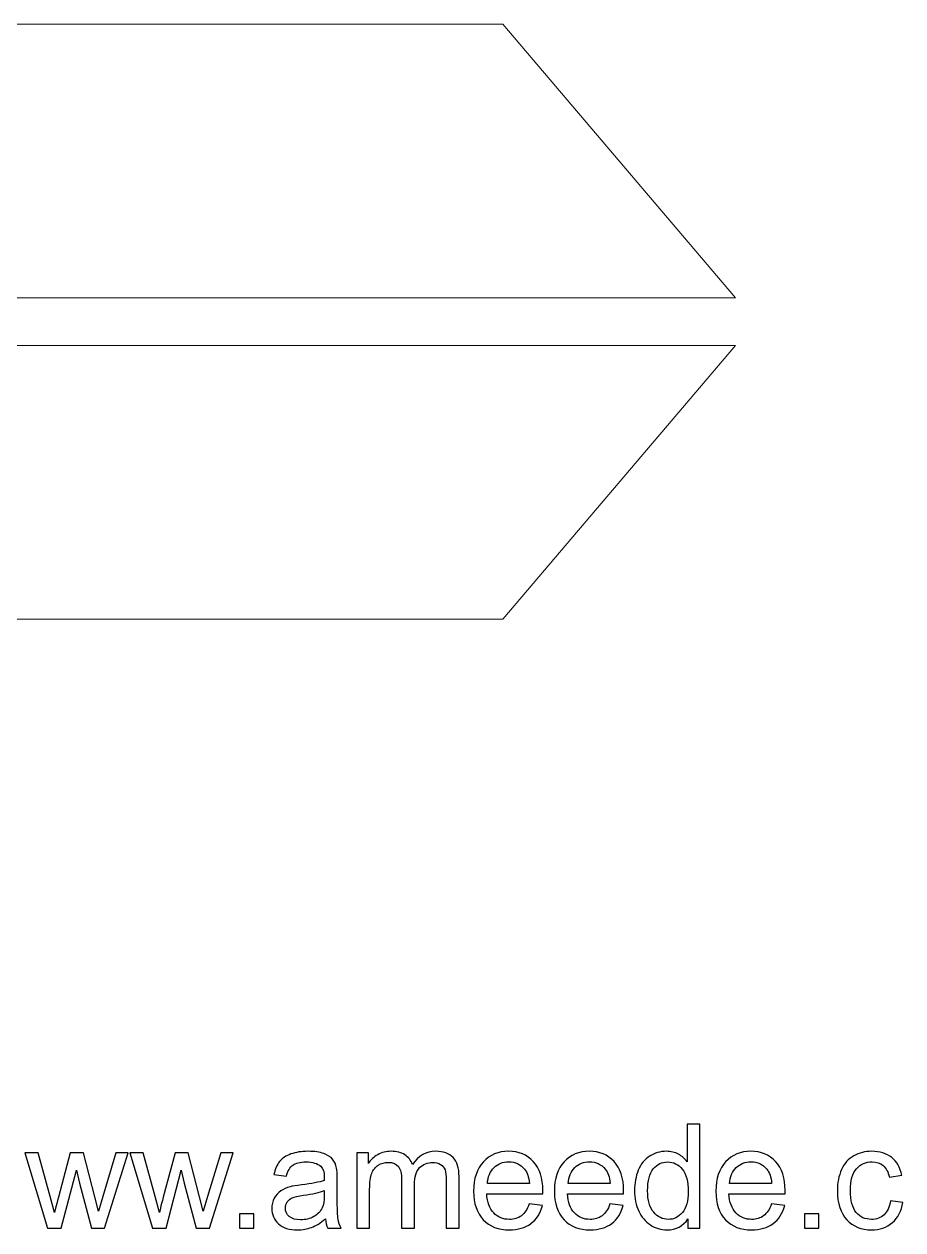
# Model space of a CAD drawing. Header units: millimetres. Extents: x 195 to 1381, y -259 to 708.
# Drawn here: x 940.2 to 1106.9, y -258.9 to -30.2 of the extents above; entities that cross this region are included whole.
import ezdxf

# ---------------------------------------------------------------- set-up
doc = ezdxf.new("R2010")
doc.units = ezdxf.units.MM
doc.header["$MEASUREMENT"] = 0
doc.layers.add('Layer 1', color=7, linetype='Continuous')

msp = doc.modelspace()

# ---------------------------------------------------------------- linework, layer by layer
at = {"layer": 'Layer 1', "lineweight": 15}
for points in [[(943.8799, -82.1458), (943.8799, -82.1458), (812.6298, -82.1458), (812.6298, -82.1458), (812.6298, -82.1458), (812.6298, -82.1458), (856.7671, -30.2321), (856.7671, -30.2321), (856.7671, -30.2321), (856.7671, -30.2321), (1030.9924, -30.2321), (1030.9924, -30.2321), (1030.9924, -30.2321), (1030.9924, -30.2321), (1075.1297, -82.1458), (1075.1297, -82.1458), (1075.1297, -82.1458), (1075.1297, -82.1458), (943.8799, -82.1458), (943.8799, -82.1458)], [(943.8799, -91.1981), (943.8799, -91.1981), (812.6298, -91.1981), (812.6298, -91.1981), (812.6298, -91.1981), (812.6298, -91.1981), (856.7671, -143.1115), (856.7671, -143.1115), (856.7671, -143.1115), (856.7671, -143.1115), (1030.9924, -143.1115), (1030.9924, -143.1115), (1030.9924, -143.1115), (1030.9924, -143.1115), (1075.1297, -91.1981), (1075.1297, -91.1981), (1075.1297, -91.1981), (1075.1297, -91.1981), (943.8799, -91.1981), (943.8799, -91.1981)]]:
    msp.add_open_spline(points, degree=3, knots=[0, 0, 0, 0, 0.16666667, 0.16666667, 0.16666667, 0.16666667, 0.33333333, 0.33333333, 0.33333333, 0.33333333, 0.5, 0.5, 0.5, 0.5, 0.66666667, 0.66666667, 0.66666667, 0.66666667, 1, 1, 1, 1], dxfattribs=at)
at = {"layer": 'Layer 1', "color": 250}
for points, knots in [([(1066.0916, -258.632), (1066.0916, -258.632), (1066.0916, -256.8188), (1066.0916, -256.8188), (1066.0916, -256.8188), (1065.1873, -258.2281), (1063.8561, -258.935), (1062.0981, -258.935), (1062.0981, -258.935), (1060.9596, -258.935), (1059.9131, -258.6228), (1058.9629, -257.9939), (1058.9629, -257.9939), (1058.0081, -257.3697), (1057.269, -256.4929), (1056.7411, -255.3729), (1056.7411, -255.3729), (1056.2178, -254.2482), (1055.9562, -252.9583), (1055.9562, -251.4986), (1055.9562, -251.4986), (1055.9562, -250.0756), (1056.1949, -248.7857), (1056.6677, -247.6244), (1056.6677, -247.6244), (1057.1451, -246.4676), (1057.8566, -245.5771), (1058.8068, -244.962), (1058.8068, -244.962), (1059.7524, -244.3423), (1060.8173, -244.0347), (1061.9879, -244.0347), (1061.9879, -244.0347), (1062.8509, -244.0347), (1063.6175, -244.2184), (1064.2876, -244.581), (1064.2876, -244.581), (1064.9578, -244.9436), (1065.5041, -245.421), (1065.9264, -246.004), (1065.9264, -246.004), (1065.9264, -246.004), (1065.9264, -238.9119), (1065.9264, -238.9119), (1065.9264, -238.9119), (1065.9264, -238.9119), (1068.3501, -238.9119), (1068.3501, -238.9119), (1068.3501, -238.9119), (1068.3501, -238.9119), (1068.3501, -258.632), (1068.3501, -258.632), (1068.3501, -258.632), (1068.3501, -258.632), (1066.0916, -258.632), (1066.0916, -258.632)], [0, 0, 0, 0, 0.06666667, 0.06666667, 0.06666667, 0.06666667, 0.13333333, 0.13333333, 0.13333333, 0.13333333, 0.2, 0.2, 0.2, 0.2, 0.26666667, 0.26666667, 0.26666667, 0.26666667, 0.33333333, 0.33333333, 0.33333333, 0.33333333, 0.4, 0.4, 0.4, 0.4, 0.46666667, 0.46666667, 0.46666667, 0.46666667, 0.53333333, 0.53333333, 0.53333333, 0.53333333, 0.6, 0.6, 0.6, 0.6, 0.66666667, 0.66666667, 0.66666667, 0.66666667, 0.73333333, 0.73333333, 0.73333333, 0.73333333, 0.8, 0.8, 0.8, 0.8, 0.86666667, 0.86666667, 0.86666667, 0.86666667, 1, 1, 1, 1]), ([(944.627, -258.632), (944.627, -258.632), (940.3075, -244.3377), (940.3075, -244.3377), (940.3075, -244.3377), (940.3075, -244.3377), (942.8413, -244.3377), (942.8413, -244.3377), (942.8413, -244.3377), (942.8413, -244.3377), (945.1227, -252.5865), (945.1227, -252.5865), (945.1227, -252.5865), (945.1227, -252.5865), (945.9306, -255.6575), (945.9306, -255.6575), (945.9306, -255.6575), (945.9627, -255.506), (946.2106, -254.5237), (946.6697, -252.7105), (946.6697, -252.7105), (946.6697, -252.7105), (948.9327, -244.3377), (948.9327, -244.3377), (948.9327, -244.3377), (948.9327, -244.3377), (951.4161, -244.3377), (951.4161, -244.3377), (951.4161, -244.3377), (951.4161, -244.3377), (953.5689, -252.637), (953.5689, -252.637), (953.5689, -252.637), (953.5689, -252.637), (954.2712, -255.3591), (954.2712, -255.3591), (954.2712, -255.3591), (954.2712, -255.3591), (955.0929, -252.6003), (955.0929, -252.6003), (955.0929, -252.6003), (955.0929, -252.6003), (957.5625, -244.3377), (957.5625, -244.3377), (957.5625, -244.3377), (957.5625, -244.3377), (959.9174, -244.3377), (959.9174, -244.3377), (959.9174, -244.3377), (959.9174, -244.3377), (955.4326, -258.632), (955.4326, -258.632), (955.4326, -258.632), (955.4326, -258.632), (952.9263, -258.632), (952.9263, -258.632), (952.9263, -258.632), (952.9263, -258.632), (950.6587, -250.0802), (950.6587, -250.0802), (950.6587, -250.0802), (950.6587, -250.0802), (950.0849, -247.6336), (950.0849, -247.6336), (950.0849, -247.6336), (950.0849, -247.6336), (947.193, -258.632), (947.193, -258.632), (947.193, -258.632), (947.193, -258.632), (944.627, -258.632), (944.627, -258.632)], [0, 0, 0, 0, 0.05263158, 0.05263158, 0.05263158, 0.05263158, 0.10526316, 0.10526316, 0.10526316, 0.10526316, 0.15789474, 0.15789474, 0.15789474, 0.15789474, 0.21052632, 0.21052632, 0.21052632, 0.21052632, 0.26315789, 0.26315789, 0.26315789, 0.26315789, 0.31578947, 0.31578947, 0.31578947, 0.31578947, 0.36842105, 0.36842105, 0.36842105, 0.36842105, 0.42105263, 0.42105263, 0.42105263, 0.42105263, 0.47368421, 0.47368421, 0.47368421, 0.47368421, 0.52631579, 0.52631579, 0.52631579, 0.52631579, 0.57894737, 0.57894737, 0.57894737, 0.57894737, 0.63157895, 0.63157895, 0.63157895, 0.63157895, 0.68421053, 0.68421053, 0.68421053, 0.68421053, 0.73684211, 0.73684211, 0.73684211, 0.73684211, 0.78947368, 0.78947368, 0.78947368, 0.78947368, 0.84210526, 0.84210526, 0.84210526, 0.84210526, 0.89473684, 0.89473684, 0.89473684, 0.89473684, 1, 1, 1, 1]), ([(964.5169, -258.632), (964.5169, -258.632), (960.1974, -244.3377), (960.1974, -244.3377), (960.1974, -244.3377), (960.1974, -244.3377), (962.7312, -244.3377), (962.7312, -244.3377), (962.7312, -244.3377), (962.7312, -244.3377), (965.0126, -252.5865), (965.0126, -252.5865), (965.0126, -252.5865), (965.0126, -252.5865), (965.8205, -255.6575), (965.8205, -255.6575), (965.8205, -255.6575), (965.8526, -255.506), (966.1005, -254.5237), (966.5596, -252.7105), (966.5596, -252.7105), (966.5596, -252.7105), (968.8226, -244.3377), (968.8226, -244.3377), (968.8226, -244.3377), (968.8226, -244.3377), (971.306, -244.3377), (971.306, -244.3377), (971.306, -244.3377), (971.306, -244.3377), (973.4588, -252.637), (973.4588, -252.637), (973.4588, -252.637), (973.4588, -252.637), (974.1611, -255.3591), (974.1611, -255.3591), (974.1611, -255.3591), (974.1611, -255.3591), (974.9828, -252.6003), (974.9828, -252.6003), (974.9828, -252.6003), (974.9828, -252.6003), (977.4524, -244.3377), (977.4524, -244.3377), (977.4524, -244.3377), (977.4524, -244.3377), (979.8073, -244.3377), (979.8073, -244.3377), (979.8073, -244.3377), (979.8073, -244.3377), (975.3225, -258.632), (975.3225, -258.632), (975.3225, -258.632), (975.3225, -258.632), (972.8162, -258.632), (972.8162, -258.632), (972.8162, -258.632), (972.8162, -258.632), (970.5486, -250.0802), (970.5486, -250.0802), (970.5486, -250.0802), (970.5486, -250.0802), (969.9748, -247.6336), (969.9748, -247.6336), (969.9748, -247.6336), (969.9748, -247.6336), (967.0829, -258.632), (967.0829, -258.632), (967.0829, -258.632), (967.0829, -258.632), (964.5169, -258.632), (964.5169, -258.632)], [0, 0, 0, 0, 0.05263158, 0.05263158, 0.05263158, 0.05263158, 0.10526316, 0.10526316, 0.10526316, 0.10526316, 0.15789474, 0.15789474, 0.15789474, 0.15789474, 0.21052632, 0.21052632, 0.21052632, 0.21052632, 0.26315789, 0.26315789, 0.26315789, 0.26315789, 0.31578947, 0.31578947, 0.31578947, 0.31578947, 0.36842105, 0.36842105, 0.36842105, 0.36842105, 0.42105263, 0.42105263, 0.42105263, 0.42105263, 0.47368421, 0.47368421, 0.47368421, 0.47368421, 0.52631579, 0.52631579, 0.52631579, 0.52631579, 0.57894737, 0.57894737, 0.57894737, 0.57894737, 0.63157895, 0.63157895, 0.63157895, 0.63157895, 0.68421053, 0.68421053, 0.68421053, 0.68421053, 0.73684211, 0.73684211, 0.73684211, 0.73684211, 0.78947368, 0.78947368, 0.78947368, 0.78947368, 0.84210526, 0.84210526, 0.84210526, 0.84210526, 0.89473684, 0.89473684, 0.89473684, 0.89473684, 1, 1, 1, 1]), ([(997.3056, -256.8418), (996.4059, -257.6084), (995.5383, -258.1454), (994.7075, -258.4622), (994.7075, -258.4622), (993.8766, -258.7789), (992.9861, -258.935), (992.0313, -258.935), (992.0313, -258.935), (990.4614, -258.935), (989.2542, -258.554), (988.4095, -257.7874), (988.4095, -257.7874), (987.5649, -257.0254), (987.1426, -256.0476), (987.1426, -254.8587), (987.1426, -254.8587), (987.1426, -254.161), (987.3033, -253.523), (987.62, -252.9446), (987.62, -252.9446), (987.9413, -252.3662), (988.3591, -251.9072), (988.8732, -251.5583), (988.8732, -251.5583), (989.3919, -251.2094), (989.9703, -250.9432), (990.6175, -250.7642), (990.6175, -250.7642), (991.0949, -250.6402), (991.8156, -250.5209), (992.775, -250.4015), (992.775, -250.4015), (994.7304, -250.172), (996.1764, -249.892), (997.099, -249.5707), (997.099, -249.5707), (997.1082, -249.2402), (997.1128, -249.029), (997.1128, -248.9418), (997.1128, -248.9418), (997.1128, -247.9595), (996.8833, -247.2663), (996.4243, -246.8624), (996.4243, -246.8624), (995.8046, -246.3161), (994.8819, -246.0453), (993.6609, -246.0453), (993.6609, -246.0453), (992.5179, -246.0453), (991.6733, -246.2473), (991.1316, -246.6466), (991.1316, -246.6466), (990.5854, -247.046), (990.186, -247.7529), (989.9244, -248.772), (989.9244, -248.772), (989.9244, -248.772), (987.5557, -248.4415), (987.5557, -248.4415), (987.5557, -248.4415), (987.7715, -247.427), (988.1249, -246.6053), (988.6207, -245.981), (988.6207, -245.981), (989.1165, -245.3568), (989.8325, -244.8794), (990.769, -244.5397), (990.769, -244.5397), (991.7008, -244.2046), (992.7887, -244.0347), (994.0189, -244.0347), (994.0189, -244.0347), (995.24, -244.0347), (996.2361, -244.177), (997.0026, -244.4662), (997.0026, -244.4662), (997.7646, -244.7554), (998.3293, -245.1135), (998.6873, -245.5496), (998.6873, -245.5496), (999.0453, -245.9856), (999.2978, -246.5365), (999.4447, -247.2021), (999.4447, -247.2021), (999.5227, -247.6152), (999.5641, -248.3588), (999.5641, -249.4284), (999.5641, -249.4284), (999.5641, -249.4284), (999.5641, -252.6416), (999.5641, -252.6416), (999.5641, -252.6416), (999.5641, -254.8863), (999.6145, -256.3047), (999.7155, -256.906), (999.7155, -256.906), (999.8119, -257.5074), (1000.0139, -258.0812), (1000.3077, -258.632), (1000.3077, -258.632), (1000.3077, -258.632), (997.7738, -258.632), (997.7738, -258.632), (997.7738, -258.632), (997.5305, -258.1225), (997.3745, -257.5257), (997.3056, -256.8418)], [0, 0, 0, 0, 0.03571429, 0.03571429, 0.03571429, 0.03571429, 0.07142857, 0.07142857, 0.07142857, 0.07142857, 0.10714286, 0.10714286, 0.10714286, 0.10714286, 0.14285714, 0.14285714, 0.14285714, 0.14285714, 0.17857143, 0.17857143, 0.17857143, 0.17857143, 0.21428571, 0.21428571, 0.21428571, 0.21428571, 0.25, 0.25, 0.25, 0.25, 0.28571429, 0.28571429, 0.28571429, 0.28571429, 0.32142857, 0.32142857, 0.32142857, 0.32142857, 0.35714286, 0.35714286, 0.35714286, 0.35714286, 0.39285714, 0.39285714, 0.39285714, 0.39285714, 0.42857143, 0.42857143, 0.42857143, 0.42857143, 0.46428571, 0.46428571, 0.46428571, 0.46428571, 0.5, 0.5, 0.5, 0.5, 0.53571429, 0.53571429, 0.53571429, 0.53571429, 0.57142857, 0.57142857, 0.57142857, 0.57142857, 0.60714286, 0.60714286, 0.60714286, 0.60714286, 0.64285714, 0.64285714, 0.64285714, 0.64285714, 0.67857143, 0.67857143, 0.67857143, 0.67857143, 0.71428571, 0.71428571, 0.71428571, 0.71428571, 0.75, 0.75, 0.75, 0.75, 0.78571429, 0.78571429, 0.78571429, 0.78571429, 0.82142857, 0.82142857, 0.82142857, 0.82142857, 0.85714286, 0.85714286, 0.85714286, 0.85714286, 0.89285714, 0.89285714, 0.89285714, 0.89285714, 0.92857143, 0.92857143, 0.92857143, 0.92857143, 1, 1, 1, 1]), ([(1003.2868, -258.632), (1003.2868, -258.632), (1003.2868, -244.3377), (1003.2868, -244.3377), (1003.2868, -244.3377), (1003.2868, -244.3377), (1005.4626, -244.3377), (1005.4626, -244.3377), (1005.4626, -244.3377), (1005.4626, -244.3377), (1005.4626, -246.3574), (1005.4626, -246.3574), (1005.4626, -246.3574), (1005.9079, -245.6597), (1006.5046, -245.0951), (1007.2482, -244.6728), (1007.2482, -244.6728), (1007.9919, -244.2459), (1008.8365, -244.0347), (1009.7867, -244.0347), (1009.7867, -244.0347), (1010.8425, -244.0347), (1011.71, -244.2551), (1012.3848, -244.6912), (1012.3848, -244.6912), (1013.0596, -245.1318), (1013.537, -245.7423), (1013.8124, -246.5319), (1013.8124, -246.5319), (1014.9508, -244.8656), (1016.4243, -244.0347), (1018.2421, -244.0347), (1018.2421, -244.0347), (1019.6651, -244.0347), (1020.7622, -244.4249), (1021.5242, -245.2099), (1021.5242, -245.2099), (1022.2908, -245.9948), (1022.6763, -247.2021), (1022.6763, -248.8316), (1022.6763, -248.8316), (1022.6763, -248.8316), (1022.6763, -258.632), (1022.6763, -258.632), (1022.6763, -258.632), (1022.6763, -258.632), (1020.2526, -258.632), (1020.2526, -258.632), (1020.2526, -258.632), (1020.2526, -258.632), (1020.2526, -249.6349), (1020.2526, -249.6349), (1020.2526, -249.6349), (1020.2526, -248.671), (1020.17, -247.9732), (1020.0139, -247.5463), (1020.0139, -247.5463), (1019.8579, -247.1194), (1019.5733, -246.7798), (1019.1556, -246.5181), (1019.1556, -246.5181), (1018.7424, -246.2565), (1018.2558, -246.1279), (1017.7004, -246.1279), (1017.7004, -246.1279), (1016.6905, -246.1279), (1015.8551, -246.463), (1015.1895, -247.1286), (1015.1895, -247.1286), (1014.5239, -247.7988), (1014.1934, -248.8684), (1014.1934, -250.3373), (1014.1934, -250.3373), (1014.1934, -250.3373), (1014.1934, -258.632), (1014.1934, -258.632), (1014.1934, -258.632), (1014.1934, -258.632), (1011.7697, -258.632), (1011.7697, -258.632), (1011.7697, -258.632), (1011.7697, -258.632), (1011.7697, -249.3549), (1011.7697, -249.3549), (1011.7697, -249.3549), (1011.7697, -248.2808), (1011.5723, -247.4729), (1011.1776, -246.9358), (1011.1776, -246.9358), (1010.7828, -246.3988), (1010.1355, -246.1279), (1009.2404, -246.1279), (1009.2404, -246.1279), (1008.5611, -246.1279), (1007.9322, -246.307), (1007.3538, -246.665), (1007.3538, -246.665), (1006.7754, -247.023), (1006.3577, -247.5463), (1006.0961, -248.2395), (1006.0961, -248.2395), (1005.839, -248.928), (1005.7105, -249.9241), (1005.7105, -251.2232), (1005.7105, -251.2232), (1005.7105, -251.2232), (1005.7105, -258.632), (1005.7105, -258.632), (1005.7105, -258.632), (1005.7105, -258.632), (1003.2868, -258.632), (1003.2868, -258.632)], [0, 0, 0, 0, 0.03448276, 0.03448276, 0.03448276, 0.03448276, 0.06896552, 0.06896552, 0.06896552, 0.06896552, 0.10344828, 0.10344828, 0.10344828, 0.10344828, 0.13793103, 0.13793103, 0.13793103, 0.13793103, 0.17241379, 0.17241379, 0.17241379, 0.17241379, 0.20689655, 0.20689655, 0.20689655, 0.20689655, 0.24137931, 0.24137931, 0.24137931, 0.24137931, 0.27586207, 0.27586207, 0.27586207, 0.27586207, 0.31034483, 0.31034483, 0.31034483, 0.31034483, 0.34482759, 0.34482759, 0.34482759, 0.34482759, 0.37931034, 0.37931034, 0.37931034, 0.37931034, 0.4137931, 0.4137931, 0.4137931, 0.4137931, 0.44827586, 0.44827586, 0.44827586, 0.44827586, 0.48275862, 0.48275862, 0.48275862, 0.48275862, 0.51724138, 0.51724138, 0.51724138, 0.51724138, 0.55172414, 0.55172414, 0.55172414, 0.55172414, 0.5862069, 0.5862069, 0.5862069, 0.5862069, 0.62068966, 0.62068966, 0.62068966, 0.62068966, 0.65517241, 0.65517241, 0.65517241, 0.65517241, 0.68965517, 0.68965517, 0.68965517, 0.68965517, 0.72413793, 0.72413793, 0.72413793, 0.72413793, 0.75862069, 0.75862069, 0.75862069, 0.75862069, 0.79310345, 0.79310345, 0.79310345, 0.79310345, 0.82758621, 0.82758621, 0.82758621, 0.82758621, 0.86206897, 0.86206897, 0.86206897, 0.86206897, 0.89655172, 0.89655172, 0.89655172, 0.89655172, 0.93103448, 0.93103448, 0.93103448, 0.93103448, 1, 1, 1, 1]), ([(1035.9791, -254.0049), (1035.9791, -254.0049), (1038.4855, -254.3354), (1038.4855, -254.3354), (1038.4855, -254.3354), (1038.0953, -255.7906), (1037.3654, -256.9244), (1036.3005, -257.7277), (1036.3005, -257.7277), (1035.2355, -258.531), (1033.8768, -258.935), (1032.2197, -258.935), (1032.2197, -258.935), (1030.1356, -258.935), (1028.4831, -258.2923), (1027.2621, -257.007), (1027.2621, -257.007), (1026.0411, -255.7263), (1025.4306, -253.9223), (1025.4306, -251.6042), (1025.4306, -251.6042), (1025.4306, -249.208), (1026.0457, -247.3444), (1027.2805, -246.0224), (1027.2805, -246.0224), (1028.5153, -244.6957), (1030.1173, -244.0347), (1032.0865, -244.0347), (1032.0865, -244.0347), (1033.9915, -244.0347), (1035.5476, -244.682), (1036.7549, -245.981), (1036.7549, -245.981), (1037.9622, -247.2801), (1038.5681, -249.1071), (1038.5681, -251.4619), (1038.5681, -251.4619), (1038.5681, -251.6042), (1038.5635, -251.8199), (1038.5543, -252.1045), (1038.5543, -252.1045), (1038.5543, -252.1045), (1027.9093, -252.1045), (1027.9093, -252.1045), (1027.9093, -252.1045), (1028.0011, -253.6698), (1028.4418, -254.8725), (1029.2405, -255.7034), (1029.2405, -255.7034), (1030.0347, -256.5342), (1031.0308, -256.9519), (1032.2197, -256.9519), (1032.2197, -256.9519), (1033.1056, -256.9519), (1033.863, -256.7178), (1034.4873, -256.2496), (1034.4873, -256.2496), (1035.1162, -255.7814), (1035.6119, -255.0332), (1035.9791, -254.0049)], [0, 0, 0, 0, 0.0625, 0.0625, 0.0625, 0.0625, 0.125, 0.125, 0.125, 0.125, 0.1875, 0.1875, 0.1875, 0.1875, 0.25, 0.25, 0.25, 0.25, 0.3125, 0.3125, 0.3125, 0.3125, 0.375, 0.375, 0.375, 0.375, 0.4375, 0.4375, 0.4375, 0.4375, 0.5, 0.5, 0.5, 0.5, 0.5625, 0.5625, 0.5625, 0.5625, 0.625, 0.625, 0.625, 0.625, 0.6875, 0.6875, 0.6875, 0.6875, 0.75, 0.75, 0.75, 0.75, 0.8125, 0.8125, 0.8125, 0.8125, 0.875, 0.875, 0.875, 0.875, 1, 1, 1, 1]), ([(1051.297, -254.0049), (1051.297, -254.0049), (1053.8034, -254.3354), (1053.8034, -254.3354), (1053.8034, -254.3354), (1053.4132, -255.7906), (1052.6833, -256.9244), (1051.6184, -257.7277), (1051.6184, -257.7277), (1050.5534, -258.531), (1049.1947, -258.935), (1047.5376, -258.935), (1047.5376, -258.935), (1045.4535, -258.935), (1043.801, -258.2923), (1042.58, -257.007), (1042.58, -257.007), (1041.359, -255.7263), (1040.7485, -253.9223), (1040.7485, -251.6042), (1040.7485, -251.6042), (1040.7485, -249.208), (1041.3636, -247.3444), (1042.5984, -246.0224), (1042.5984, -246.0224), (1043.8332, -244.6957), (1045.4352, -244.0347), (1047.4044, -244.0347), (1047.4044, -244.0347), (1049.3094, -244.0347), (1050.8655, -244.682), (1052.0728, -245.981), (1052.0728, -245.981), (1053.2801, -247.2801), (1053.886, -249.1071), (1053.886, -251.4619), (1053.886, -251.4619), (1053.886, -251.6042), (1053.8814, -251.8199), (1053.8722, -252.1045), (1053.8722, -252.1045), (1053.8722, -252.1045), (1043.2272, -252.1045), (1043.2272, -252.1045), (1043.2272, -252.1045), (1043.319, -253.6698), (1043.7597, -254.8725), (1044.5584, -255.7034), (1044.5584, -255.7034), (1045.3526, -256.5342), (1046.3487, -256.9519), (1047.5376, -256.9519), (1047.5376, -256.9519), (1048.4235, -256.9519), (1049.1809, -256.7178), (1049.8052, -256.2496), (1049.8052, -256.2496), (1050.4341, -255.7814), (1050.9298, -255.0332), (1051.297, -254.0049)], [0, 0, 0, 0, 0.0625, 0.0625, 0.0625, 0.0625, 0.125, 0.125, 0.125, 0.125, 0.1875, 0.1875, 0.1875, 0.1875, 0.25, 0.25, 0.25, 0.25, 0.3125, 0.3125, 0.3125, 0.3125, 0.375, 0.375, 0.375, 0.375, 0.4375, 0.4375, 0.4375, 0.4375, 0.5, 0.5, 0.5, 0.5, 0.5625, 0.5625, 0.5625, 0.5625, 0.625, 0.625, 0.625, 0.625, 0.6875, 0.6875, 0.6875, 0.6875, 0.75, 0.75, 0.75, 0.75, 0.8125, 0.8125, 0.8125, 0.8125, 0.875, 0.875, 0.875, 0.875, 1, 1, 1, 1]), ([(1081.9328, -254.0049), (1081.9328, -254.0049), (1084.4392, -254.3354), (1084.4392, -254.3354), (1084.4392, -254.3354), (1084.049, -255.7906), (1083.3191, -256.9244), (1082.2542, -257.7277), (1082.2542, -257.7277), (1081.1892, -258.531), (1079.8305, -258.935), (1078.1734, -258.935), (1078.1734, -258.935), (1076.0893, -258.935), (1074.4368, -258.2923), (1073.2158, -257.007), (1073.2158, -257.007), (1071.9948, -255.7263), (1071.3843, -253.9223), (1071.3843, -251.6042), (1071.3843, -251.6042), (1071.3843, -249.208), (1071.9994, -247.3444), (1073.2342, -246.0224), (1073.2342, -246.0224), (1074.469, -244.6957), (1076.071, -244.0347), (1078.0402, -244.0347), (1078.0402, -244.0347), (1079.9452, -244.0347), (1081.5013, -244.682), (1082.7086, -245.981), (1082.7086, -245.981), (1083.9159, -247.2801), (1084.5218, -249.1071), (1084.5218, -251.4619), (1084.5218, -251.4619), (1084.5218, -251.6042), (1084.5172, -251.8199), (1084.508, -252.1045), (1084.508, -252.1045), (1084.508, -252.1045), (1073.863, -252.1045), (1073.863, -252.1045), (1073.863, -252.1045), (1073.9548, -253.6698), (1074.3955, -254.8725), (1075.1942, -255.7034), (1075.1942, -255.7034), (1075.9884, -256.5342), (1076.9845, -256.9519), (1078.1734, -256.9519), (1078.1734, -256.9519), (1079.0593, -256.9519), (1079.8167, -256.7178), (1080.441, -256.2496), (1080.441, -256.2496), (1081.0699, -255.7814), (1081.5656, -255.0332), (1081.9328, -254.0049)], [0, 0, 0, 0, 0.0625, 0.0625, 0.0625, 0.0625, 0.125, 0.125, 0.125, 0.125, 0.1875, 0.1875, 0.1875, 0.1875, 0.25, 0.25, 0.25, 0.25, 0.3125, 0.3125, 0.3125, 0.3125, 0.375, 0.375, 0.375, 0.375, 0.4375, 0.4375, 0.4375, 0.4375, 0.5, 0.5, 0.5, 0.5, 0.5625, 0.5625, 0.5625, 0.5625, 0.625, 0.625, 0.625, 0.625, 0.6875, 0.6875, 0.6875, 0.6875, 0.75, 0.75, 0.75, 0.75, 0.8125, 0.8125, 0.8125, 0.8125, 0.875, 0.875, 0.875, 0.875, 1, 1, 1, 1]), ([(1104.4897, -253.399), (1104.4897, -253.399), (1106.8583, -253.7295), (1106.8583, -253.7295), (1106.8583, -253.7295), (1106.5967, -255.3591), (1105.9357, -256.6306), (1104.8661, -257.5533), (1104.8661, -257.5533), (1103.7966, -258.4759), (1102.4791, -258.935), (1100.923, -258.935), (1100.923, -258.935), (1098.9721, -258.935), (1097.4022, -258.2969), (1096.2179, -257.0208), (1096.2179, -257.0208), (1095.029, -255.7447), (1094.4369, -253.9177), (1094.4369, -251.5399), (1094.4369, -251.5399), (1094.4369, -249.9976), (1094.6939, -248.6526), (1095.2035, -247.4959), (1095.2035, -247.4959), (1095.713, -246.3437), (1096.4888, -245.4761), (1097.5354, -244.9023), (1097.5354, -244.9023), (1098.5774, -244.3239), (1099.7112, -244.0347), (1100.9414, -244.0347), (1100.9414, -244.0347), (1102.4883, -244.0347), (1103.7598, -244.4249), (1104.7422, -245.2099), (1104.7422, -245.2099), (1105.7291, -245.9948), (1106.3626, -247.1103), (1106.638, -248.5516), (1106.638, -248.5516), (1106.638, -248.5516), (1104.2969, -248.9097), (1104.2969, -248.9097), (1104.2969, -248.9097), (1104.072, -247.9503), (1103.6772, -247.2296), (1103.1034, -246.743), (1103.1034, -246.743), (1102.5342, -246.2611), (1101.8457, -246.0178), (1101.0378, -246.0178), (1101.0378, -246.0178), (1099.8168, -246.0178), (1098.8252, -246.4538), (1098.0587, -247.326), (1098.0587, -247.326), (1097.2967, -248.2028), (1096.9157, -249.5799), (1096.9157, -251.4711), (1096.9157, -251.4711), (1096.9157, -253.3898), (1097.2829, -254.7807), (1098.0173, -255.6483), (1098.0173, -255.6483), (1098.7564, -256.5159), (1099.7158, -256.9519), (1100.8955, -256.9519), (1100.8955, -256.9519), (1101.8503, -256.9519), (1102.6444, -256.6627), (1103.2779, -256.0798), (1103.2779, -256.0798), (1103.9159, -255.5014), (1104.3199, -254.6063), (1104.4897, -253.399)], [0, 0, 0, 0, 0.05, 0.05, 0.05, 0.05, 0.1, 0.1, 0.1, 0.1, 0.15, 0.15, 0.15, 0.15, 0.2, 0.2, 0.2, 0.2, 0.25, 0.25, 0.25, 0.25, 0.3, 0.3, 0.3, 0.3, 0.35, 0.35, 0.35, 0.35, 0.4, 0.4, 0.4, 0.4, 0.45, 0.45, 0.45, 0.45, 0.5, 0.5, 0.5, 0.5, 0.55, 0.55, 0.55, 0.55, 0.6, 0.6, 0.6, 0.6, 0.65, 0.65, 0.65, 0.65, 0.7, 0.7, 0.7, 0.7, 0.75, 0.75, 0.75, 0.75, 0.8, 0.8, 0.8, 0.8, 0.85, 0.85, 0.85, 0.85, 0.9, 0.9, 0.9, 0.9, 1, 1, 1, 1]), ([(1028.047, -250.1215), (1028.047, -250.1215), (1036.0067, -250.1215), (1036.0067, -250.1215), (1036.0067, -250.1215), (1035.9011, -248.9189), (1035.5936, -248.0191), (1035.0932, -247.4178), (1035.0932, -247.4178), (1034.3266, -246.486), (1033.3259, -246.0178), (1032.1003, -246.0178), (1032.1003, -246.0178), (1030.9894, -246.0178), (1030.0576, -246.3896), (1029.3002, -247.1332), (1029.3002, -247.1332), (1028.5474, -247.8768), (1028.1297, -248.873), (1028.047, -250.1215)], [0, 0, 0, 0, 0.16666667, 0.16666667, 0.16666667, 0.16666667, 0.33333333, 0.33333333, 0.33333333, 0.33333333, 0.5, 0.5, 0.5, 0.5, 0.66666667, 0.66666667, 0.66666667, 0.66666667, 1, 1, 1, 1]), ([(1043.3649, -250.1215), (1043.3649, -250.1215), (1051.3246, -250.1215), (1051.3246, -250.1215), (1051.3246, -250.1215), (1051.219, -248.9189), (1050.9115, -248.0191), (1050.4111, -247.4178), (1050.4111, -247.4178), (1049.6445, -246.486), (1048.6438, -246.0178), (1047.4182, -246.0178), (1047.4182, -246.0178), (1046.3073, -246.0178), (1045.3755, -246.3896), (1044.6181, -247.1332), (1044.6181, -247.1332), (1043.8653, -247.8768), (1043.4476, -248.873), (1043.3649, -250.1215)], [0, 0, 0, 0, 0.16666667, 0.16666667, 0.16666667, 0.16666667, 0.33333333, 0.33333333, 0.33333333, 0.33333333, 0.5, 0.5, 0.5, 0.5, 0.66666667, 0.66666667, 0.66666667, 0.66666667, 1, 1, 1, 1]), ([(1058.435, -251.5032), (1058.435, -253.3302), (1058.8206, -254.6935), (1059.5963, -255.5978), (1059.5963, -255.5978), (1060.3675, -256.5021), (1061.281, -256.9519), (1062.3322, -256.9519), (1062.3322, -256.9519), (1063.3925, -256.9519), (1064.2922, -256.5204), (1065.0359, -255.6575), (1065.0359, -255.6575), (1065.7749, -254.7945), (1066.1467, -253.4771), (1066.1467, -251.7052), (1066.1467, -251.7052), (1066.1467, -249.7589), (1065.7703, -248.3267), (1065.0129, -247.4132), (1065.0129, -247.4132), (1064.2601, -246.4997), (1063.3283, -246.0453), (1062.222, -246.0453), (1062.222, -246.0453), (1061.1433, -246.0453), (1060.2436, -246.4814), (1059.5183, -247.3581), (1059.5183, -247.3581), (1058.7976, -248.2349), (1058.435, -249.6166), (1058.435, -251.5032)], [0, 0, 0, 0, 0.11111111, 0.11111111, 0.11111111, 0.11111111, 0.22222222, 0.22222222, 0.22222222, 0.22222222, 0.33333333, 0.33333333, 0.33333333, 0.33333333, 0.44444444, 0.44444444, 0.44444444, 0.44444444, 0.55555556, 0.55555556, 0.55555556, 0.55555556, 0.66666667, 0.66666667, 0.66666667, 0.66666667, 0.77777778, 0.77777778, 0.77777778, 0.77777778, 1, 1, 1, 1]), ([(1074.0007, -250.1215), (1074.0007, -250.1215), (1081.9604, -250.1215), (1081.9604, -250.1215), (1081.9604, -250.1215), (1081.8548, -248.9189), (1081.5473, -248.0191), (1081.0469, -247.4178), (1081.0469, -247.4178), (1080.2803, -246.486), (1079.2796, -246.0178), (1078.054, -246.0178), (1078.054, -246.0178), (1076.9431, -246.0178), (1076.0113, -246.3896), (1075.2539, -247.1332), (1075.2539, -247.1332), (1074.5011, -247.8768), (1074.0834, -248.873), (1074.0007, -250.1215)], [0, 0, 0, 0, 0.16666667, 0.16666667, 0.16666667, 0.16666667, 0.33333333, 0.33333333, 0.33333333, 0.33333333, 0.5, 0.5, 0.5, 0.5, 0.66666667, 0.66666667, 0.66666667, 0.66666667, 1, 1, 1, 1]), ([(997.1128, -251.4711), (996.2315, -251.8291), (994.9095, -252.1321), (993.1468, -252.38), (993.1468, -252.38), (992.1461, -252.5223), (991.4392, -252.6829), (991.026, -252.862), (991.026, -252.862), (990.6129, -253.041), (990.2962, -253.3026), (990.0712, -253.6423), (990.0712, -253.6423), (989.8463, -253.9866), (989.7316, -254.3676), (989.7316, -254.7899), (989.7316, -254.7899), (989.7316, -255.4279), (989.9748, -255.965), (990.466, -256.3919), (990.466, -256.3919), (990.9572, -256.8188), (991.6733, -257.0346), (992.6143, -257.0346), (992.6143, -257.0346), (993.5461, -257.0346), (994.377, -256.8326), (995.1068, -256.424), (995.1068, -256.424), (995.8321, -256.0201), (996.3692, -255.4647), (996.7089, -254.7623), (996.7089, -254.7623), (996.9705, -254.2161), (997.099, -253.4128), (997.099, -252.3524), (997.099, -252.3524), (997.099, -252.3524), (997.1128, -251.4711), (997.1128, -251.4711)], [0, 0, 0, 0, 0.09090909, 0.09090909, 0.09090909, 0.09090909, 0.18181818, 0.18181818, 0.18181818, 0.18181818, 0.27272727, 0.27272727, 0.27272727, 0.27272727, 0.36363636, 0.36363636, 0.36363636, 0.36363636, 0.45454545, 0.45454545, 0.45454545, 0.45454545, 0.54545455, 0.54545455, 0.54545455, 0.54545455, 0.63636364, 0.63636364, 0.63636364, 0.63636364, 0.72727273, 0.72727273, 0.72727273, 0.72727273, 0.81818182, 0.81818182, 0.81818182, 0.81818182, 1, 1, 1, 1]), ([(981.0053, -258.632), (981.0053, -258.632), (981.0053, -255.8778), (981.0053, -255.8778), (981.0053, -255.8778), (981.0053, -255.8778), (983.7595, -255.8778), (983.7595, -255.8778), (983.7595, -255.8778), (983.7595, -255.8778), (983.7595, -258.632), (983.7595, -258.632), (983.7595, -258.632), (983.7595, -258.632), (981.0053, -258.632), (981.0053, -258.632)], [0, 0, 0, 0, 0.2, 0.2, 0.2, 0.2, 0.4, 0.4, 0.4, 0.4, 0.6, 0.6, 0.6, 0.6, 1, 1, 1, 1]), ([(1088.1894, -258.632), (1088.1894, -258.632), (1088.1894, -255.8778), (1088.1894, -255.8778), (1088.1894, -255.8778), (1088.1894, -255.8778), (1090.9436, -255.8778), (1090.9436, -255.8778), (1090.9436, -255.8778), (1090.9436, -255.8778), (1090.9436, -258.632), (1090.9436, -258.632), (1090.9436, -258.632), (1090.9436, -258.632), (1088.1894, -258.632), (1088.1894, -258.632)], [0, 0, 0, 0, 0.2, 0.2, 0.2, 0.2, 0.4, 0.4, 0.4, 0.4, 0.6, 0.6, 0.6, 0.6, 1, 1, 1, 1])]:
    msp.add_open_spline(points, degree=3, knots=knots, dxfattribs=at)

doc.saveas('drawing.dxf')
